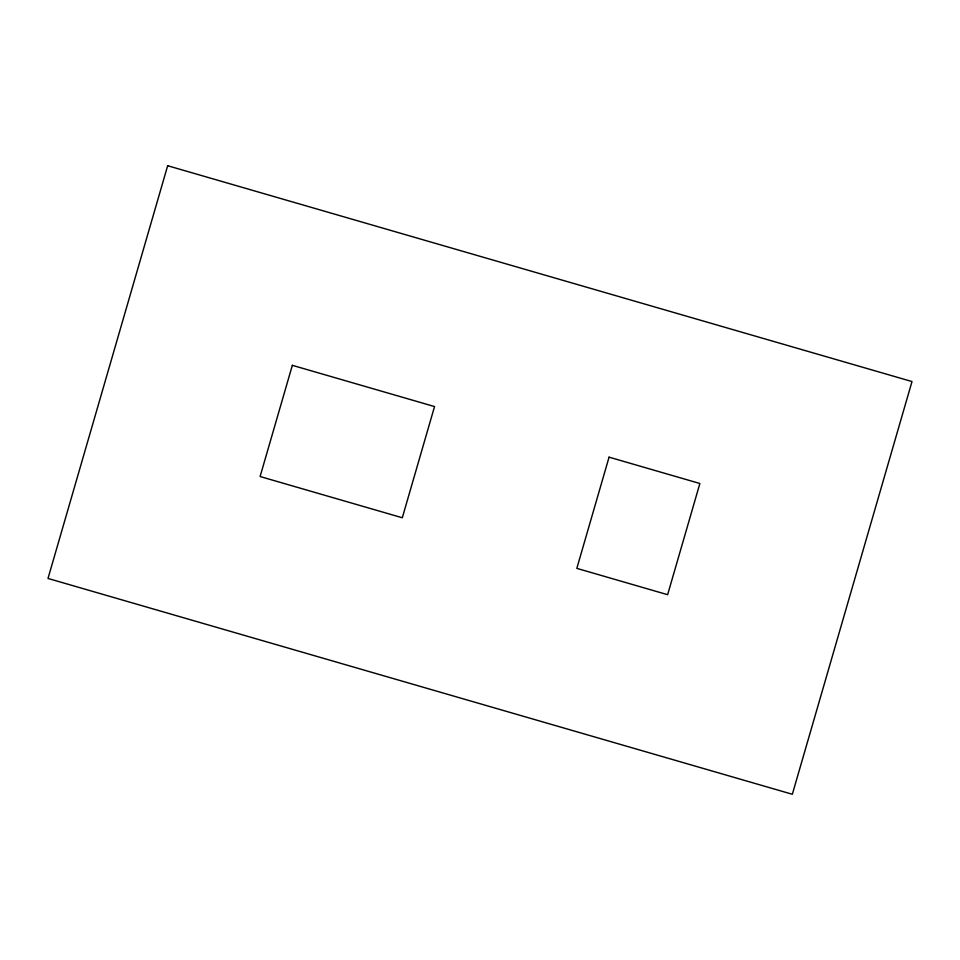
<?xml version="1.0" encoding="UTF-8"?>
<svg xmlns="http://www.w3.org/2000/svg" width="960" height="960" viewBox="0 0 960 960"><rect width="100%" height="100%" fill="white"/><g stroke="black" fill="none" stroke-linecap="round" stroke-linejoin="round"><path stroke-width="1.44" d="M167.664 165.732L48 578.448L792.336 794.268L912 381.552L167.664 165.732M292.344 365.328L260.1 476.532L402.3 517.764L434.544 406.56L292.344 365.328M609.072 457.164L576.828 568.368L667.632 594.696L699.876 483.492L609.072 457.164"/></g></svg>
